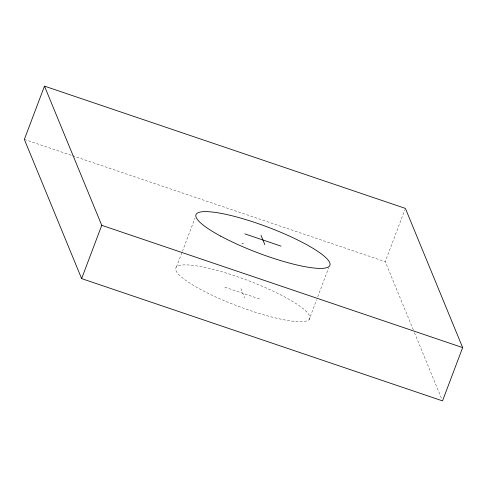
<?xml version="1.0" encoding="UTF-8"?>
<svg xmlns="http://www.w3.org/2000/svg" width="487" height="487" viewBox="0 0 487 487"><rect width="100%" height="100%" fill="white"/><g stroke="black" fill="none" stroke-linecap="round" stroke-linejoin="round"><path stroke-width="0.37" stroke-dasharray="2.44 1.83" d="M176.489 266.992L182.126 252.071M182.4 251.359L195.013 217.975M309.129 319.575A71.583 13.782 20.7 0 0 218.706 270.845A71.583 13.782 20.7 0 0 200.595 289.43A71.583 13.782 20.7 0 0 309.129 319.575L316.647 299.688M317.719 296.845L328.725 267.716M413.305 329.869L385.247 261.671L404.843 209.812M24.35 139.404L71.893 155.511M72.612 155.755L385.247 261.671M241.789 243.123L243.597 243.731M224.769 287.172L260.855 299.395M414.461 332.682L441.94 399.468M242.599 243.196L242.788 243.658M240.901 288.645L244.718 297.922"/><path stroke-width="0.73" d="M44.481 86.126L24.35 139.404L81.621 278.607L442.519 400.874L462.65 347.596L405.379 208.393L44.481 86.126L101.753 225.329L81.621 278.607M244.9 233.894L280.987 246.118M101.753 225.329L462.65 347.596M261.032 235.367L264.849 244.644M220.727 236.152A71.583 13.782 20.7 0 0 329.261 266.298A71.583 13.782 20.7 0 0 238.837 217.567A71.583 13.782 20.7 0 0 220.727 236.152"/></g></svg>
